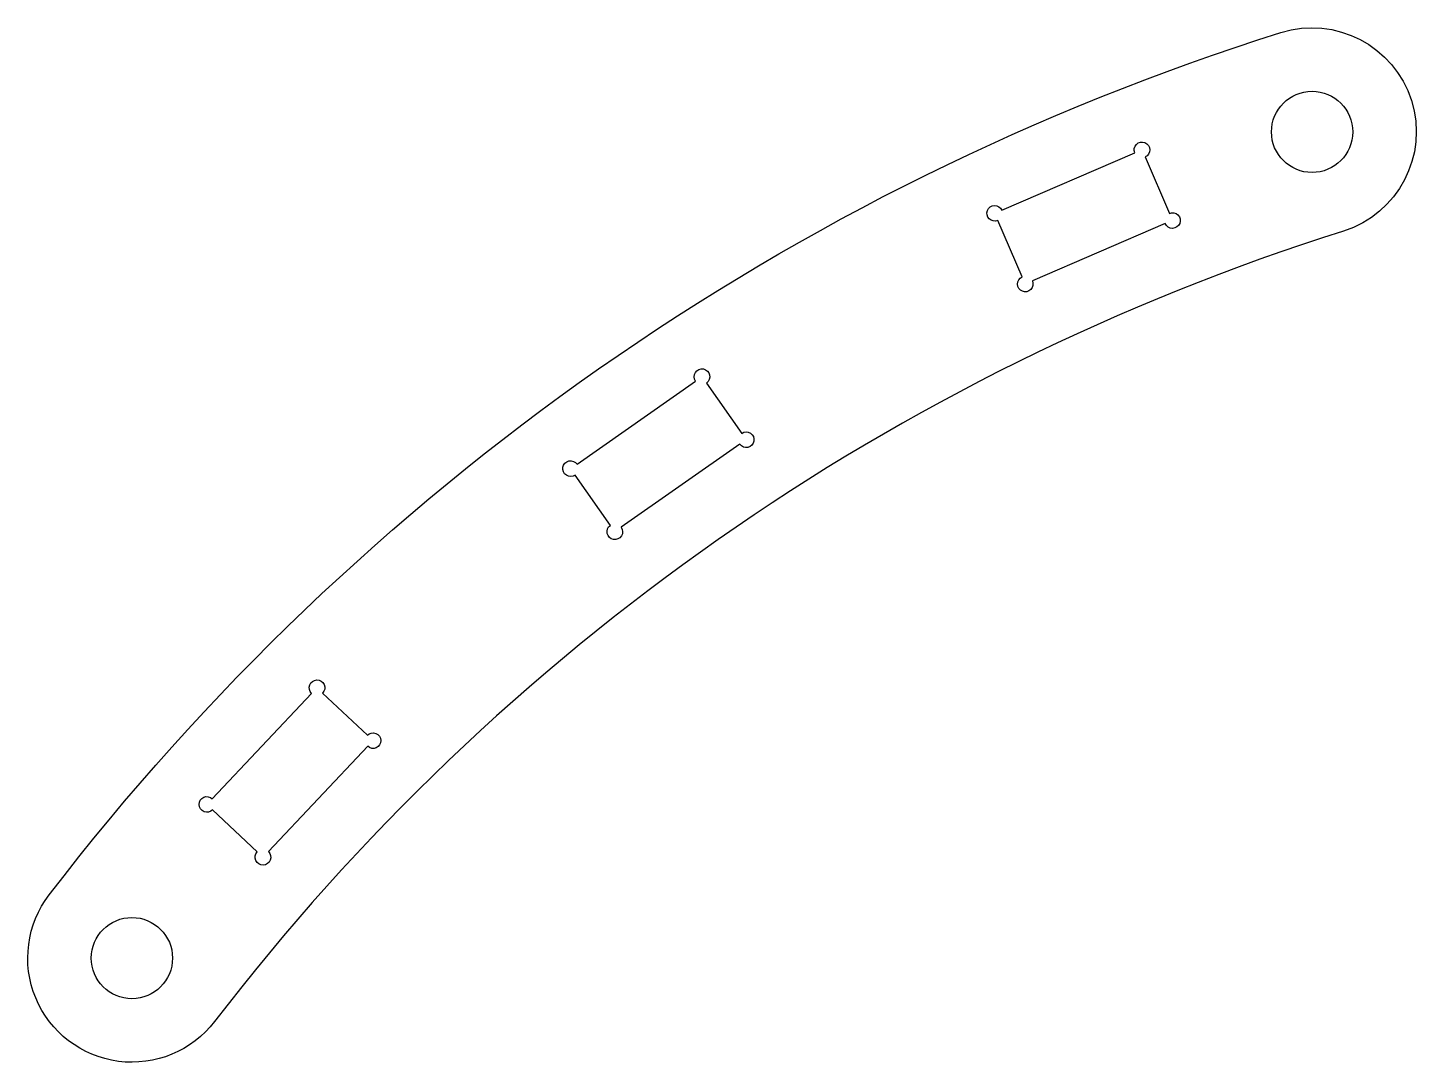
# Model space of a CAD drawing. Header units: millimetres. Extents: x -96.2 to -29.6, y 65 to 114.7.
import ezdxf

# ---------------------------------------------------------------- set-up
doc = ezdxf.new("R2010")
doc.units = ezdxf.units.MM
doc.layers.get('0').update_dxf_attribs({"linetype": 'CONTINUOUS'})

msp = doc.modelspace()

# ---------------------------------------------------------------- linework, layer by layer
for points in [[(-36.085, 114.446, -1), (-33.078, 104.909, 0.153915), (-87.269, 66.964, -1), (-95.202, 73.051, -0.153915)], [(-41.43, 105.765, -2.414214), (-41.626, 105.273), (-48.007, 102.52, -2.414214), (-48.5, 102.716), (-49.669, 105.424, -2.414214), (-49.473, 105.917), (-43.091, 108.67, -2.414214), (-42.598, 108.474)], [(-64.176, 97.711, -2.414214), (-63.654, 97.619), (-61.962, 95.203, -2.414214), (-62.054, 94.68), (-67.747, 90.694, -2.414214), (-68.269, 90.786), (-69.961, 93.202, -2.414214), (-69.869, 93.725)], [(-79.933, 80.706, -2.414214), (-79.918, 80.176), (-84.687, 75.121, -2.414214), (-85.217, 75.105), (-87.363, 77.13, -2.414214), (-87.378, 77.66), (-82.609, 82.715, -2.414214), (-82.079, 82.73)]]:
    msp.add_lwpolyline(points, format="xyb", close=True)
for centre in [(-34.581, 109.677), (-91.236, 70.008)]:
    msp.add_circle(centre, 1.95)

doc.saveas('drawing.dxf')
